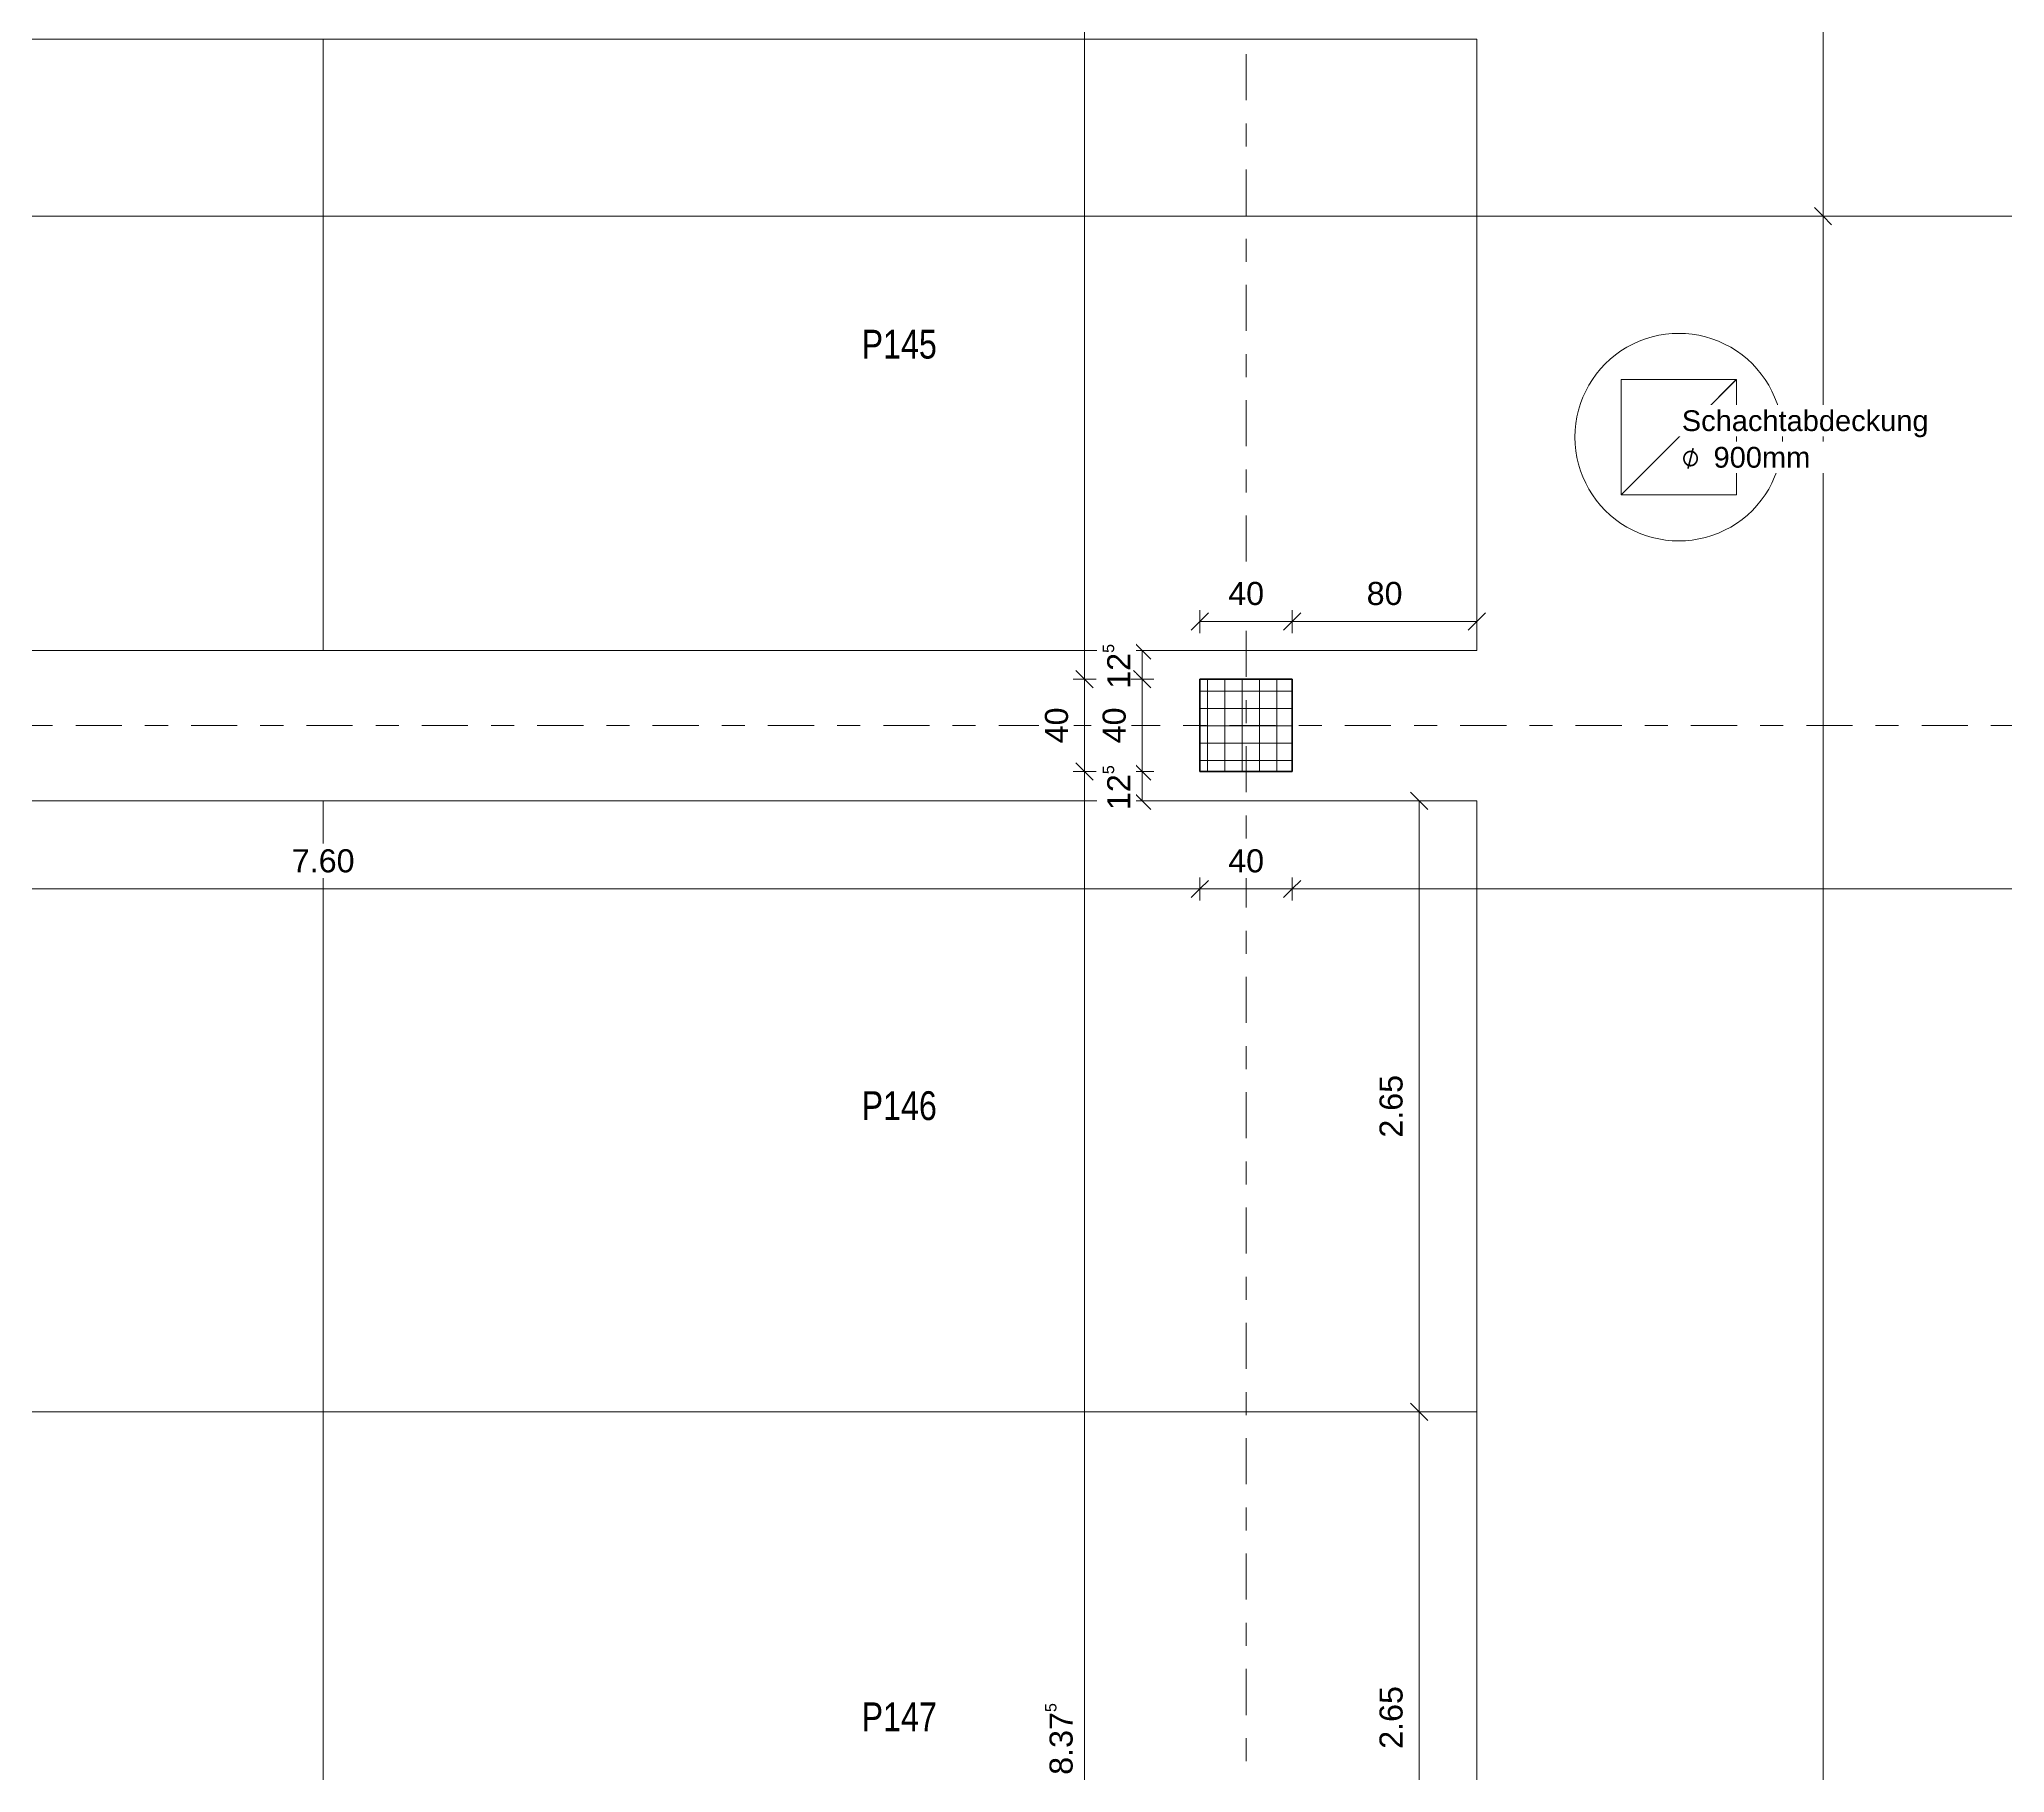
# Model space of a CAD drawing. Header units: metres. Extents: x -86 to 44, y -23 to 39.
# Drawn here: x -63.94 to -55.42, y -0.56 to 6.95 of the extents above; entities that cross this region are included whole.
import ezdxf

# ---------------------------------------------------------------- set-up
doc = ezdxf.new("R2010")
doc.units = ezdxf.units.M
doc.linetypes.add('_Rasterlinie_', pattern=[0.375, 0.2, -0.05, 0.075, -0.05])
doc.linetypes.add('Strichliert - Fein', pattern=[0.15, 0.1, -0.05])
for name, color, linetype, lineweight in [('A-____-____-DIMS', 7, 'Continuous', 5), ('A-____-____-DIMS-50', 7, 'Continuous', 5), ('A-DETL-GENF-OTLN', 7, 'Continuous', 9), ('A-FLOR-____-OTLN', 7, 'Continuous', 9), ('A-GENM-____-OTLN', 7, 'Continuous', 9), ('C-PRKG-____-IDEN', 7, 'Continuous', 5), ('C-PRKG-____-OTLN', 7, 'Continuous', 9), ('S-COLS-____-MCUT', 7, 'Continuous', 35), ('S-COLS-____-OTLN', 7, 'Continuous', 9), ('S-GRID-____-OTLN', 7, 'Continuous', 5), ('Text', 7, 'Continuous', 5)]:
    doc.layers.add(name, color=color, linetype=linetype, lineweight=lineweight)
doc.styles.add('Arial', font='arial.ttf', dxfattribs={"height": 0.09})
doc.styles.add('Arial_1', font='arial.ttf', dxfattribs={"height": 0.1})
doc.styles.add('Arial_3', font='arial.ttf', dxfattribs={"width": 0.8, "height": 0.125})
doc.styles.add('Segoe UI Symbol', font='seguisym.ttf', dxfattribs={"height": 0.09})
doc.dimstyles.new('SUB_Rohbau_fein_6', dxfattribs={"dimscale": 0.3048, "dimtxt": 0.102026, "dimasz": 0.246063, "dimexe": 0.164042, "dimexo": 0.0625, "dimgap": 0.123031, "dimtad": 1, "dimdec": 1, "dimlfac": 100, "dimrnd": 0.5, "dimdsep": 46, "dimtxsty": 'Arial_1', "dimblk1": 'OBLIQUE', "dimblk2": 'OBLIQUE', "dimsah": 1, "dimcen": 0.09, "dimazin": 0, "dimtfac": 1, "dimtdec": 4, "dimtix": 1, "dimtmove": 0, "dimatfit": 3, "dimfxl": 0.164042, "dimfxlon": 1, "dimtvp": 1, "dimtfill": 1, "dimtolj": 1, "dimtzin": 0, "dimarcsym": 2})
doc.dimstyles.new('SUB_Rohbau_fein_7', dxfattribs={"dimscale": 0.3048, "dimtxt": 0.102026, "dimasz": 0.246063, "dimexe": 0.164042, "dimexo": 0.0625, "dimgap": 0.123031, "dimtad": 1, "dimrnd": 0.005, "dimzin": 0, "dimdsep": 46, "dimtxsty": 'Arial_1', "dimblk1": 'OBLIQUE', "dimblk2": 'OBLIQUE', "dimsah": 1, "dimcen": 0.09, "dimazin": 0, "dimtfac": 1, "dimtdec": 4, "dimtix": 1, "dimtmove": 0, "dimatfit": 3, "dimfxl": 0.164042, "dimfxlon": 1, "dimtvp": 1, "dimtfill": 1, "dimtolj": 1, "dimtzin": 0, "dimarcsym": 2})
doc.dimstyles.new('SUB_Rohbau_fein_8', dxfattribs={"dimscale": 0.3048, "dimtxt": 0.102026, "dimasz": 0.246063, "dimexe": 0.164042, "dimexo": 0.0625, "dimgap": 0.123031, "dimtad": 1, "dimdec": 1, "dimlfac": 100, "dimrnd": 0.5, "dimdsep": 46, "dimtxsty": 'Arial_1', "dimblk1": 'OBLIQUE', "dimblk2": 'OBLIQUE', "dimsah": 1, "dimcen": 0.09, "dimazin": 0, "dimtfac": 1, "dimtdec": 4, "dimtix": 1, "dimtmove": 0, "dimatfit": 3, "dimfxl": 0.164042, "dimfxlon": 1, "dimtvp": 1, "dimtfill": 1, "dimtolj": 1, "dimtzin": 0, "dimarcsym": 2})

# ---------------------------------------------------------------- blocks, each defined once
blk = doc.blocks.new('PP_Parkplatz - 2650 x 5000-V46--01_UG_OK_FFB_AF')
at = {"layer": 'C-PRKG-____-OTLN', "color": 253, "true_color": 0x999999}
for p, q in [((-62.708, 4.3016), (-62.708, 6.951)), ((-57.708, 6.951), (-62.708, 6.951)), ((-57.708, 6.951), (-62.708, 6.951)), ((-62.708, 6.951), (-62.708, 4.3015)), ((-62.708, 4.3016), (-62.708, 6.951)), ((-62.708, 6.951), (-57.708, 6.951)), ((-62.708, 6.951), (-62.708, 6.951)), ((-57.708, 4.3016), (-57.708, 6.951)), ((-57.708, 4.3015), (-57.708, 6.951)), ((-57.708, 6.951), (-57.708, 4.3016)), ((-57.708, 6.951), (-57.708, 6.951)), ((-57.708, 4.3016), (-62.708, 4.3016)), ((-57.708, 4.3016), (-62.708, 4.3016)), ((-62.708, 4.3016), (-62.708, 4.3015)), ((-62.708, 4.3015), (-57.708, 4.3015)), ((-57.708, 4.3015), (-57.708, 4.3016))]:
    blk.add_line(p, q, dxfattribs=at)
blk = doc.blocks.new('PP_Parkplatz - 2650 x 5000-V38--01_UG_OK_FFB_AF')
at = {"layer": 'C-PRKG-____-OTLN', "color": 253, "true_color": 0x999999}
for p, q in [((-52.708, 1.0005), (-52.708, -1.649)), ((-47.708, 1.0005), (-52.708, 1.0005)), ((-47.708, 1.0005), (-52.708, 1.0005)), ((-52.708, 1.0005), (-52.708, -1.649)), ((-52.708, -1.649), (-52.708, 1.0005)), ((-52.708, 1.0005), (-47.708, 1.0005)), ((-52.708, 1.0005), (-52.708, 1.0005)), ((-47.708, 1.0005), (-47.708, -1.649)), ((-47.708, -1.649), (-47.708, 1.0005)), ((-47.708, 1.0005), (-47.708, -1.649)), ((-47.708, 1.0005), (-47.708, 1.0005)), ((-47.708, -1.649), (-52.708, -1.649)), ((-52.708, -1.649), (-47.708, -1.649)), ((-47.708, -1.649), (-52.708, -1.649)), ((-52.708, -1.649), (-52.708, -1.649)), ((-47.708, -1.649), (-47.708, -1.649))]:
    blk.add_line(p, q, dxfattribs=at)
blk = doc.blocks.new('PP_Parkplatz - 2650 x 5000-V55--01_UG_OK_FFB_AF')
at = {"layer": 'C-PRKG-____-OTLN', "color": 253, "true_color": 0x999999}
for p, q in [((-67.708, 6.951), (-62.708, 6.951)), ((-67.708, 4.3016), (-67.708, 6.951)), ((-62.708, 6.951), (-67.708, 6.951)), ((-67.708, 6.951), (-67.708, 4.3015)), ((-67.708, 4.3016), (-67.708, 6.951)), ((-67.708, 6.951), (-62.708, 6.951)), ((-67.708, 6.951), (-67.708, 6.951)), ((-62.708, 4.3016), (-62.708, 6.951)), ((-62.708, 4.3015), (-62.708, 6.951)), ((-62.708, 6.951), (-62.708, 4.3016)), ((-62.708, 6.951), (-62.708, 6.951)), ((-67.708, 4.3016), (-62.708, 4.3016)), ((-62.708, 4.3016), (-67.708, 4.3016)), ((-67.708, 4.3016), (-67.708, 4.3015)), ((-67.708, 4.3015), (-62.708, 4.3015)), ((-62.708, 4.3015), (-62.708, 4.3016))]:
    blk.add_line(p, q, dxfattribs=at)
blk = doc.blocks.new('PP_Parkplatz - 2650 x 5000-V59--01_UG_OK_FFB_AF')
at = {"layer": 'C-PRKG-____-OTLN', "color": 253, "true_color": 0x999999}
for p, q in [((-67.708, 1.0005), (-62.708, 1.0005)), ((-67.708, 1.0005), (-67.708, -1.649)), ((-67.708, 1.0005), (-67.708, -1.649)), ((-62.708, 1.0005), (-67.708, 1.0005)), ((-67.708, 1.0005), (-62.708, 1.0005)), ((-67.708, -1.649), (-67.708, 1.0005)), ((-67.708, 1.0005), (-67.708, 1.0005)), ((-62.708, 1.0005), (-62.708, -1.649)), ((-62.708, -1.649), (-62.708, 1.0005)), ((-62.708, 1.0005), (-62.708, -1.649)), ((-62.708, 1.0005), (-62.708, 1.0005)), ((-67.708, -1.649), (-62.708, -1.649)), ((-67.708, -1.649), (-62.708, -1.649)), ((-62.708, -1.649), (-67.708, -1.649)), ((-67.708, -1.649), (-67.708, -1.649)), ((-62.708, -1.649), (-62.708, -1.649))]:
    blk.add_line(p, q, dxfattribs=at)
blk = doc.blocks.new('PP_Parkplatz - 2650 x 5000-V60--01_UG_OK_FFB_AF')
at = {"layer": 'C-PRKG-____-OTLN', "color": 253, "true_color": 0x999999}
for p, q in [((-67.708, 3.6499), (-62.708, 3.6499)), ((-67.708, 3.6499), (-67.708, 1.0005)), ((-67.708, 3.6499), (-67.708, 1.0005)), ((-62.708, 3.6499), (-67.708, 3.6499)), ((-67.708, 3.6499), (-62.708, 3.6499)), ((-67.708, 1.0005), (-67.708, 3.6499)), ((-67.708, 3.6499), (-67.708, 3.6499)), ((-62.708, 3.6499), (-62.708, 1.0005)), ((-62.708, 1.0005), (-62.708, 3.6499)), ((-62.708, 3.6499), (-62.708, 1.0005)), ((-62.708, 3.6499), (-62.708, 3.6499)), ((-67.708, 1.0005), (-62.708, 1.0005)), ((-67.708, 1.0005), (-62.708, 1.0005)), ((-62.708, 1.0005), (-67.708, 1.0005)), ((-67.708, 1.0005), (-67.708, 1.0005)), ((-62.708, 1.0005), (-62.708, 1.0005))]:
    blk.add_line(p, q, dxfattribs=at)
blk = doc.blocks.new('Deckenöffnung rechteckig - DS-41847053--01_UG_OK_FFB_AF')
at = {"layer": 'A-DETL-GENF-OTLN', "linetype": 'Strichliert - Fein'}
for p, q in [((-0.25, -0.25), (0.25, 0.25)), ((-0.25, -0.25), (-0.25, 0.25)), ((-0.25, 0.25), (0.25, 0.25)), ((0.25, -0.25), (0.25, 0.25)), ((0.25, -0.25), (-0.25, -0.25))]:
    blk.add_line(p, q, dxfattribs=at)
at = {"layer": 'A-DETL-GENF-OTLN'}
for p, q in [((-0.25, -0.25), (-0.25, 0.25)), ((-0.25, -0.25), (0.25, 0.25)), ((-0.25, 0.25), (0.25, 0.25)), ((0.25, -0.25), (0.25, 0.25)), ((0.25, -0.25), (-0.25, -0.25))]:
    blk.add_line(p, q, dxfattribs=at)
blk = doc.blocks.new('DIMBLOCK882--01_UG_OK_FFB_AF')
at = {"layer": 'A-____-____-DIMS-50'}
for p, q in [((-59.158, 4.3016), (-59.208, 4.3016)), ((-59.158, 4.3016), (-59.1955, 4.3391)), ((-59.158, 4.3016), (-59.158, 4.1766)), ((-59.158, 4.3016), (-59.1205, 4.2641)), ((-59.158, 4.3016), (-59.108, 4.3016)), ((-59.158, 4.1766), (-59.208, 4.1766)), ((-59.158, 4.1766), (-59.1955, 4.2141)), ((-59.158, 4.1766), (-59.1205, 4.1391)), ((-59.158, 4.1766), (-59.108, 4.1766))]:
    blk.add_line(p, q, dxfattribs=at)
at = {"layer": 'A-____-____-DIMS-50', "color": 0, "insert": (-59.33, 4.1355), "char_height": 0.1, "width": 0.248525, "attachment_point": 1, "rotation": 90, "line_spacing_factor": 0.941778, "style": 'Arial_1', "bg_fill": 3, "box_fill_scale": 1.25, "bg_fill_color": 256, "bg_fill_true_color": 13158600, "bg_fill_transparency": 0}
blk.add_mtext('12\\A2\\H0.5x;\\S5^  ;\\H2x;', dxfattribs=at)
blk = doc.blocks.new('_Oblique')
at = {"color": 0, "linetype": 'ByBlock', "lineweight": -2}
blk.add_line((-0.5, -0.5), (0.5, 0.5), dxfattribs=at)
blk = doc.blocks.new('DIMBLOCK883--01_UG_OK_FFB_AF')
at = {"layer": 'A-____-____-DIMS-50'}
for p, q in [((-59.158, 4.1766), (-59.208, 4.1766)), ((-59.158, 4.1766), (-59.1955, 4.2141)), ((-59.158, 4.1766), (-59.158, 3.7766)), ((-59.158, 4.1766), (-59.1205, 4.1391)), ((-59.158, 4.1766), (-59.108, 4.1766)), ((-59.158, 3.7766), (-59.208, 3.7766)), ((-59.158, 3.7766), (-59.1955, 3.8141)), ((-59.158, 3.7766), (-59.1205, 3.7391)), ((-59.158, 3.7766), (-59.108, 3.7766))]:
    blk.add_line(p, q, dxfattribs=at)
at = {"layer": 'A-____-____-DIMS-50', "color": 0, "insert": (-59.33, 3.899), "char_height": 0.1, "width": 0.186088, "attachment_point": 1, "rotation": 90, "line_spacing_factor": 0.941778, "style": 'Arial_1', "bg_fill": 3, "box_fill_scale": 1.25, "bg_fill_color": 256, "bg_fill_true_color": 13158600, "bg_fill_transparency": 0}
blk.add_mtext('40', dxfattribs=at)
blk = doc.blocks.new('DIMBLOCK884--01_UG_OK_FFB_AF')
at = {"layer": 'A-____-____-DIMS-50'}
for p, q in [((-59.158, 3.7766), (-59.208, 3.7766)), ((-59.158, 3.7766), (-59.1955, 3.8141)), ((-59.158, 3.7766), (-59.158, 3.6499)), ((-59.158, 3.7766), (-59.1205, 3.7391)), ((-59.158, 3.7766), (-59.108, 3.7766)), ((-59.158, 3.6499), (-59.1955, 3.6874)), ((-59.158, 3.6499), (-59.208, 3.6499)), ((-59.158, 3.6499), (-59.1205, 3.6124)), ((-59.158, 3.6499), (-59.108, 3.6499))]:
    blk.add_line(p, q, dxfattribs=at)
at = {"layer": 'A-____-____-DIMS-50', "color": 0, "insert": (-59.33, 3.6097), "char_height": 0.1, "width": 0.248525, "attachment_point": 1, "rotation": 90, "line_spacing_factor": 0.941778, "style": 'Arial_1', "bg_fill": 3, "box_fill_scale": 1.25, "bg_fill_color": 256, "bg_fill_true_color": 13158600, "bg_fill_transparency": 0}
blk.add_mtext('12\\A2\\H0.5x;\\S5^  ;\\H2x;', dxfattribs=at)
blk = doc.blocks.new('DIMBLOCK885--01_UG_OK_FFB_AF')
at = {"layer": 'A-____-____-DIMS-50'}
for p, q in [((-58.908, 4.4266), (-58.908, 4.4766)), ((-58.908, 4.4266), (-58.8705, 4.4641)), ((-58.508, 4.4266), (-58.508, 4.4766)), ((-58.508, 4.4266), (-58.4705, 4.4641)), ((-58.908, 4.4266), (-58.9455, 4.3891)), ((-58.908, 4.4266), (-58.508, 4.4266)), ((-58.908, 4.4266), (-58.908, 4.3766)), ((-58.508, 4.4266), (-58.5455, 4.3891)), ((-58.508, 4.4266), (-58.508, 4.3766))]:
    blk.add_line(p, q, dxfattribs=at)
at = {"layer": 'A-____-____-DIMS-50', "color": 0, "insert": (-58.7856, 4.5986), "char_height": 0.1, "width": 0.186088, "attachment_point": 1, "line_spacing_factor": 0.941778, "style": 'Arial_1', "bg_fill": 3, "box_fill_scale": 1.25, "bg_fill_color": 256, "bg_fill_true_color": 13158600, "bg_fill_transparency": 0}
blk.add_mtext('40', dxfattribs=at)
blk = doc.blocks.new('DIMBLOCK886--01_UG_OK_FFB_AF')
at = {"layer": 'A-____-____-DIMS-50'}
for p, q in [((-58.508, 4.4266), (-58.508, 4.4766)), ((-58.508, 4.4266), (-58.4705, 4.4641)), ((-57.708, 4.4266), (-57.708, 4.4766)), ((-57.708, 4.4266), (-57.6705, 4.4641)), ((-58.508, 4.4266), (-58.5455, 4.3891)), ((-58.508, 4.4266), (-57.708, 4.4266)), ((-58.508, 4.4266), (-58.508, 4.3766)), ((-57.708, 4.4266), (-57.7455, 4.3891)), ((-57.708, 4.4266), (-57.708, 4.3766))]:
    blk.add_line(p, q, dxfattribs=at)
at = {"layer": 'A-____-____-DIMS-50', "color": 0, "insert": (-58.1856, 4.5986), "char_height": 0.1, "width": 0.186088, "attachment_point": 1, "line_spacing_factor": 0.941778, "style": 'Arial_1', "bg_fill": 3, "box_fill_scale": 1.25, "bg_fill_color": 256, "bg_fill_true_color": 13158600, "bg_fill_transparency": 0}
blk.add_mtext('80', dxfattribs=at)
blk = doc.blocks.new('DIMBLOCK961--01_UG_OK_FFB_AF')
at = {"layer": 'A-____-____-DIMS-50'}
for p, q in [((-59.408, 12.3766), (-59.458, 12.3766)), ((-59.408, 12.3766), (-59.4455, 12.4141)), ((-59.408, 12.3766), (-59.408, 4.1766)), ((-59.408, 12.3766), (-59.3705, 12.3391)), ((-59.408, 12.3766), (-59.358, 12.3766)), ((-59.408, 4.1766), (-59.458, 4.1766)), ((-59.408, 4.1766), (-59.4455, 4.2141)), ((-59.408, 4.1766), (-59.3705, 4.1391)), ((-59.408, 4.1766), (-59.358, 4.1766))]:
    blk.add_line(p, q, dxfattribs=at)
at = {"layer": 'A-____-____-DIMS-50', "color": 0, "insert": (-59.58, 8.1409), "char_height": 0.1, "width": 0.325653, "attachment_point": 1, "rotation": 90, "line_spacing_factor": 0.941778, "style": 'Arial_1', "bg_fill": 3, "box_fill_scale": 1.25, "bg_fill_color": 256, "bg_fill_true_color": 13158600, "bg_fill_transparency": 0}
blk.add_mtext('8.20', dxfattribs=at)
blk = doc.blocks.new('DIMBLOCK962--01_UG_OK_FFB_AF')
at = {"layer": 'A-____-____-DIMS-50'}
for p, q in [((-59.408, 4.1766), (-59.458, 4.1766)), ((-59.408, 4.1766), (-59.4455, 4.2141)), ((-59.408, 4.1766), (-59.408, 3.7766)), ((-59.408, 4.1766), (-59.3705, 4.1391)), ((-59.408, 4.1766), (-59.358, 4.1766)), ((-59.408, 3.7766), (-59.458, 3.7766)), ((-59.408, 3.7766), (-59.4455, 3.8141)), ((-59.408, 3.7766), (-59.3705, 3.7391)), ((-59.408, 3.7766), (-59.358, 3.7766))]:
    blk.add_line(p, q, dxfattribs=at)
at = {"layer": 'A-____-____-DIMS-50', "color": 0, "insert": (-59.58, 3.899), "char_height": 0.1, "width": 0.186088, "attachment_point": 1, "rotation": 90, "line_spacing_factor": 0.941778, "style": 'Arial_1', "bg_fill": 3, "box_fill_scale": 1.25, "bg_fill_color": 256, "bg_fill_true_color": 13158600, "bg_fill_transparency": 0}
blk.add_mtext('40', dxfattribs=at)
blk = doc.blocks.new('DIMBLOCK963--01_UG_OK_FFB_AF')
at = {"layer": 'A-____-____-DIMS-50'}
for p, q in [((-59.408, 3.7766), (-59.458, 3.7766)), ((-59.408, 3.7766), (-59.4455, 3.8141)), ((-59.408, 3.7766), (-59.408, -4.5984)), ((-59.408, 3.7766), (-59.3705, 3.7391)), ((-59.408, 3.7766), (-59.358, 3.7766)), ((-59.408, -4.5984), (-59.458, -4.5984)), ((-59.408, -4.5984), (-59.4455, -4.5609)), ((-59.408, -4.5984), (-59.3705, -4.6359)), ((-59.408, -4.5984), (-59.358, -4.5984))]:
    blk.add_line(p, q, dxfattribs=at)
at = {"layer": 'A-____-____-DIMS-50', "color": 0, "insert": (-59.58, -0.5726), "char_height": 0.1, "width": 0.388091, "attachment_point": 1, "rotation": 90, "line_spacing_factor": 0.941778, "style": 'Arial_1', "bg_fill": 3, "box_fill_scale": 1.25, "bg_fill_color": 256, "bg_fill_true_color": 13158600, "bg_fill_transparency": 0}
blk.add_mtext('8.37\\A2\\H0.5x;\\S5^  ;\\H2x;', dxfattribs=at)
blk = doc.blocks.new('DIMBLOCK1226--01_UG_OK_FFB_AF')
at = {"layer": 'A-____-____-DIMS-50'}
for p, q in [((-56.208, 6.1841), (-56.2455, 6.2216)), ((-56.208, 6.1841), (-56.258, 6.1841)), ((-56.208, -17.4334), (-56.208, 6.1841)), ((-56.208, 6.1841), (-56.1705, 6.1466)), ((-56.208, 6.1841), (-56.158, 6.1841)), ((-56.208, -17.4334), (-56.258, -17.4334)), ((-56.208, -17.4334), (-56.2455, -17.3959)), ((-56.208, -17.4334), (-56.1705, -17.4709)), ((-56.208, -17.4334), (-56.158, -17.4334))]:
    blk.add_line(p, q, dxfattribs=at)
at = {"layer": 'A-____-____-DIMS-50', "color": 0, "insert": (-56.38, -5.8252), "char_height": 0.1, "width": 0.481134, "attachment_point": 1, "rotation": 90, "line_spacing_factor": 0.941778, "style": 'Arial_1', "bg_fill": 3, "box_fill_scale": 1.25, "bg_fill_color": 256, "bg_fill_true_color": 13158600, "bg_fill_transparency": 0}
blk.add_mtext('23.61\\A2\\H0.5x;\\S5^  ;\\H2x;', dxfattribs=at)
blk = doc.blocks.new('DIMBLOCK1227--01_UG_OK_FFB_AF')
at = {"layer": 'A-____-____-DIMS-50'}
for p, q in [((-56.208, 29.8016), (-56.2455, 29.8391)), ((-56.208, 29.8016), (-56.258, 29.8016)), ((-56.208, 6.1841), (-56.208, 29.8016)), ((-56.208, 29.8016), (-56.1705, 29.7641)), ((-56.208, 29.8016), (-56.158, 29.8016)), ((-56.208, 6.1841), (-56.2455, 6.2216)), ((-56.208, 6.1841), (-56.258, 6.1841)), ((-56.208, 6.1841), (-56.1705, 6.1466)), ((-56.208, 6.1841), (-56.158, 6.1841))]:
    blk.add_line(p, q, dxfattribs=at)
at = {"layer": 'A-____-____-DIMS-50', "color": 0, "insert": (-56.38, 17.8184), "char_height": 0.1, "width": 0.418697, "attachment_point": 1, "rotation": 90, "line_spacing_factor": 0.941778, "style": 'Arial_1', "bg_fill": 3, "box_fill_scale": 1.25, "bg_fill_color": 256, "bg_fill_true_color": 13158600, "bg_fill_transparency": 0}
blk.add_mtext('23.62', dxfattribs=at)
blk = doc.blocks.new('DIMBLOCK1329--01_UG_OK_FFB_AF')
at = {"layer": 'A-____-____-DIMS-50'}
for p, q in [((-57.958, 3.6499), (-57.9955, 3.6874)), ((-57.958, 3.6499), (-58.008, 3.6499)), ((-57.958, 3.6499), (-57.958, 1.0005)), ((-57.958, 3.6499), (-57.9205, 3.6124)), ((-57.958, 3.6499), (-57.908, 3.6499)), ((-57.958, 1.0005), (-57.9955, 1.038)), ((-57.958, 1.0005), (-58.008, 1.0005)), ((-57.958, 1.0005), (-57.9205, 0.963)), ((-57.958, 1.0005), (-57.908, 1.0005))]:
    blk.add_line(p, q, dxfattribs=at)
at = {"layer": 'A-____-____-DIMS-50', "color": 0, "insert": (-58.13, 2.1895), "char_height": 0.1, "width": 0.325653, "attachment_point": 1, "rotation": 90, "line_spacing_factor": 0.941778, "style": 'Arial_1', "bg_fill": 3, "box_fill_scale": 1.25, "bg_fill_color": 256, "bg_fill_true_color": 13158600, "bg_fill_transparency": 0}
blk.add_mtext('2.65', dxfattribs=at)
blk = doc.blocks.new('DIMBLOCK1330--01_UG_OK_FFB_AF')
at = {"layer": 'A-____-____-DIMS-50'}
for p, q in [((-57.958, 1.0005), (-57.9955, 1.038)), ((-57.958, 1.0005), (-58.008, 1.0005)), ((-57.958, 1.0005), (-57.958, -1.649)), ((-57.958, 1.0005), (-57.9205, 0.963)), ((-57.958, 1.0005), (-57.908, 1.0005)), ((-57.958, -1.649), (-57.9955, -1.6115)), ((-57.958, -1.649), (-58.008, -1.649)), ((-57.958, -1.649), (-57.9205, -1.6865)), ((-57.958, -1.649), (-57.908, -1.649))]:
    blk.add_line(p, q, dxfattribs=at)
at = {"layer": 'A-____-____-DIMS-50', "color": 0, "insert": (-58.13, -0.4599), "char_height": 0.1, "width": 0.325653, "attachment_point": 1, "rotation": 90, "line_spacing_factor": 0.941778, "style": 'Arial_1', "bg_fill": 3, "box_fill_scale": 1.25, "bg_fill_color": 256, "bg_fill_true_color": 13158600, "bg_fill_transparency": 0}
blk.add_mtext('2.65', dxfattribs=at)
blk = doc.blocks.new('DIMBLOCK1441--01_UG_OK_FFB_AF')
at = {"layer": 'A-____-____-DIMS-50'}
for p, q in [((-66.508, 3.2675), (-66.5455, 3.23)), ((-66.508, 3.2675), (-66.508, 3.3175)), ((-66.508, 3.2675), (-66.4705, 3.305)), ((-66.508, 3.2675), (-58.908, 3.2675)), ((-66.508, 3.2675), (-66.508, 3.2175)), ((-58.908, 3.2675), (-58.9455, 3.23)), ((-58.908, 3.2675), (-58.908, 3.3175)), ((-58.908, 3.2675), (-58.8705, 3.305)), ((-58.908, 3.2675), (-58.908, 3.2175))]:
    blk.add_line(p, q, dxfattribs=at)
at = {"layer": 'A-____-____-DIMS-50', "color": 0, "insert": (-62.8437, 3.4396), "char_height": 0.1, "width": 0.325653, "attachment_point": 1, "line_spacing_factor": 0.941778, "style": 'Arial_1', "bg_fill": 3, "box_fill_scale": 1.25, "bg_fill_color": 256, "bg_fill_true_color": 13158600, "bg_fill_transparency": 0}
blk.add_mtext('7.60', dxfattribs=at)
blk = doc.blocks.new('DIMBLOCK1442--01_UG_OK_FFB_AF')
at = {"layer": 'A-____-____-DIMS-50'}
for p, q in [((-58.908, 3.2675), (-58.9455, 3.23)), ((-58.908, 3.2675), (-58.908, 3.3175)), ((-58.908, 3.2675), (-58.8705, 3.305)), ((-58.908, 3.2675), (-58.508, 3.2675)), ((-58.908, 3.2675), (-58.908, 3.2175)), ((-58.508, 3.2675), (-58.5455, 3.23)), ((-58.508, 3.2675), (-58.508, 3.3175)), ((-58.508, 3.2675), (-58.4705, 3.305)), ((-58.508, 3.2675), (-58.508, 3.2175))]:
    blk.add_line(p, q, dxfattribs=at)
at = {"layer": 'A-____-____-DIMS-50', "color": 0, "insert": (-58.7856, 3.4396), "char_height": 0.1, "width": 0.186088, "attachment_point": 1, "line_spacing_factor": 0.941778, "style": 'Arial_1', "bg_fill": 3, "box_fill_scale": 1.25, "bg_fill_color": 256, "bg_fill_true_color": 13158600, "bg_fill_transparency": 0}
blk.add_mtext('40', dxfattribs=at)
blk = doc.blocks.new('DIMBLOCK1443--01_UG_OK_FFB_AF')
at = {"layer": 'A-____-____-DIMS-50'}
for p, q in [((-58.508, 3.2675), (-58.5455, 3.23)), ((-58.508, 3.2675), (-58.508, 3.3175)), ((-58.508, 3.2675), (-58.4705, 3.305)), ((-58.508, 3.2675), (-51.908, 3.2675)), ((-58.508, 3.2675), (-58.508, 3.2175)), ((-51.908, 3.2675), (-51.9455, 3.23)), ((-51.908, 3.2675), (-51.908, 3.3175)), ((-51.908, 3.2675), (-51.8705, 3.305)), ((-51.908, 3.2675), (-51.908, 3.2175))]:
    blk.add_line(p, q, dxfattribs=at)
at = {"layer": 'A-____-____-DIMS-50', "color": 0, "insert": (-55.3437, 3.4396), "char_height": 0.1, "width": 0.325653, "attachment_point": 1, "line_spacing_factor": 0.941778, "style": 'Arial_1', "bg_fill": 3, "box_fill_scale": 1.25, "bg_fill_color": 256, "bg_fill_true_color": 13158600, "bg_fill_transparency": 0}
blk.add_mtext('6.60', dxfattribs=at)

msp = doc.modelspace()

# ---------------------------------------------------------------- hatches: boundary and pattern name
at = {"layer": 'S-COLS-____-OTLN'}
h = msp.add_hatch(dxfattribs=at)
h.set_pattern_fill('FP_2', color=256, style=0, pattern_type=2)
h.set_pattern_definition([(0, (0, 0), (0, 0.075), []), (90, (0, 0), (-0.075, 5e-18), [])])
h.paths.add_polyline_path([(-58.508, 3.7766), (-58.508, 4.1766), (-58.908, 4.1766), (-58.908, 3.7766), (-58.5274, 3.7766)])

# ---------------------------------------------------------------- linework, layer by layer
at = {"layer": 'A-FLOR-____-OTLN'}
msp.add_line((-32.708, 6.1841), (-77.708, 6.1841), dxfattribs=at)
for major_axis in [(0.45, 0), (-0.45, 0)]:
    msp.add_ellipse((-56.833, 5.2263), major_axis=major_axis, ratio=0.999794, start_param=0, end_param=3.141593, dxfattribs=at)
at = {"layer": 'A-GENM-____-OTLN'}
for p, q in [((-57.283, 5.2269), (-57.283, 5.2263)), ((-56.383, 5.2263), (-56.383, 5.2269))]:
    msp.add_line(p, q, dxfattribs=at)
for major_axis in [(0.45, 0), (-0.45, 0)]:
    msp.add_ellipse((-56.833, 5.2263), major_axis=major_axis, ratio=0.999794, start_param=0, end_param=3.141593, dxfattribs=at)
at = {"layer": 'S-COLS-____-MCUT'}
for p, q in [((-58.508, 4.1766), (-58.908, 4.1766)), ((-58.908, 4.1766), (-58.908, 3.7766)), ((-58.508, 3.7766), (-58.508, 4.1766)), ((-58.908, 3.7766), (-58.508, 3.7766))]:
    msp.add_line(p, q, dxfattribs=at)
at = {"layer": 'S-GRID-____-OTLN', "color": 8, "linetype": '_Rasterlinie_', "true_color": 0x808080}
for p, q in [((-58.708, -7.8134), (-58.708, 34.9016)), ((-80.7802, 3.9766), (-35.6866, 3.9766))]:
    msp.add_line(p, q, dxfattribs=at)

# ---------------------------------------------------------------- block references
at = {"layer": 'A-GENM-____-OTLN'}
msp.add_blockref('Deckenöffnung rechteckig - DS-41847053--01_UG_OK_FFB_AF', (-56.833, 5.2266), dxfattribs=at)
at = {"layer": 'C-PRKG-____-OTLN', "color": 253, "true_color": 0x999999}
for name, p in [('PP_Parkplatz - 2650 x 5000-V55--01_UG_OK_FFB_AF', (0, 0)), ('PP_Parkplatz - 2650 x 5000-V46--01_UG_OK_FFB_AF', (0, 0)), ('PP_Parkplatz - 2650 x 5000-V60--01_UG_OK_FFB_AF', (0, 0)), ('PP_Parkplatz - 2650 x 5000-V38--01_UG_OK_FFB_AF', (-10, 2.6495)), ('PP_Parkplatz - 2650 x 5000-V59--01_UG_OK_FFB_AF', (0, 0)), ('PP_Parkplatz - 2650 x 5000-V38--01_UG_OK_FFB_AF', (-10, 0))]:
    msp.add_blockref(name, p, dxfattribs=at)

# ---------------------------------------------------------------- next in the draw order: texts
at = {"layer": 'C-PRKG-____-IDEN', "char_height": 0.125, "width": 0.391223, "attachment_point": 1, "style": 'Arial_3', "bg_fill": 3, "box_fill_scale": 1.25, "bg_fill_color": 256, "bg_fill_true_color": 13158600, "bg_fill_transparency": 0}
for s, insert in [('P145', (-60.3746, 5.6918)), ('P146', (-60.3746, 2.3907)), ('P147', (-60.3746, -0.2588))]:
    msp.add_mtext(s, dxfattribs=dict(at, insert=insert))

# ---------------------------------------------------------------- next in the draw order: dimensions: what is measured, and where the dimension line sits
at = {"layer": 'A-____-____-DIMS'}
for base, p1, p2, text, dimstyle, override, picture, middle in [((-56.208, 6.1841), (-56.258, -17.4334), (-56.258, 6.1841), '\\A1;23.61\\Q;{\\A1;{\\H0.5x;\\S5^ ;}}', 'SUB_Rohbau_fein_7', {"dimpost": '<>', "dimfxl": 23.617495}, 'DIMBLOCK1226--01_UG_OK_FFB_AF', (-56.2966, -5.6247)), ((-59.158, 4.1766), (-59.108, 4.3016), (-59.108, 4.1766), '\\A1;12\\Q;{\\A1;{\\H0.5x;\\S5^ ;}}', 'SUB_Rohbau_fein_6', {"dimpost": '<>', "dimfxl": 0.125}, 'DIMBLOCK882--01_UG_OK_FFB_AF', (-59.2457, 4.2391))]:
    dim = msp.add_linear_dim(base=base, p1=p1, p2=p2, angle=90, text=text, dimstyle=dimstyle, override=override, dxfattribs=at)
    dim.commit()
    dim.dimension.update_dxf_attribs({"geometry": picture, "text_midpoint": middle})
dim = msp.add_linear_dim(base=(-58.508, 4.4266), p1=(-58.908, 4.3766), p2=(-58.508, 4.3766), dimstyle='SUB_Rohbau_fein_6', override={"dimpost": '<>', "dimfxl": 0.4}, dxfattribs=at)
dim.commit()
dim.dimension.update_dxf_attribs({"geometry": 'DIMBLOCK885--01_UG_OK_FFB_AF', "text_midpoint": (-58.708, 4.5151)})
dim = msp.add_linear_dim(base=(-57.958, 1.0005), p1=(-57.908, 3.6499), p2=(-57.908, 1.0005), angle=90, dimstyle='SUB_Rohbau_fein_7', override={"dimpost": '<>', "dimfxl": 2.649455}, dxfattribs=at)
dim.commit()
dim.dimension.update_dxf_attribs({"geometry": 'DIMBLOCK1329--01_UG_OK_FFB_AF', "text_midpoint": (-58.0466, 2.3252)})

# ---------------------------------------------------------------- next in the draw order: texts
at = {"layer": 'Text', "insert": (-56.8199, 5.3426), "char_height": 0.09, "width": 1.314768, "attachment_point": 1, "style": 'Arial', "bg_fill": 3, "box_fill_scale": 1.25, "bg_fill_color": 256, "bg_fill_true_color": 13158600, "bg_fill_transparency": 0}
msp.add_mtext('Schachtabdeckung ', dxfattribs=at)

# ---------------------------------------------------------------- next in the draw order: dimensions: what is measured, and where the dimension line sits
at = {"layer": 'A-____-____-DIMS'}
for base, p1, p2, dimstyle, override, picture, middle in [((-56.208, 29.8016), (-56.258, 6.1841), (-56.258, 29.8016), 'SUB_Rohbau_fein_7', {"dimpost": '<>', "dimfxl": 23.6175}, 'DIMBLOCK1227--01_UG_OK_FFB_AF', (-56.2966, 17.9928)), ((-59.158, 3.7766), (-59.108, 4.1766), (-59.108, 3.7766), 'SUB_Rohbau_fein_6', {"dimpost": '<>', "dimfxl": 0.4}, 'DIMBLOCK883--01_UG_OK_FFB_AF', (-59.2466, 3.9766)), ((-57.958, -1.649), (-57.908, 1.0005), (-57.908, -1.649), 'SUB_Rohbau_fein_7', {"dimpost": '<>', "dimfxl": 2.649455}, 'DIMBLOCK1330--01_UG_OK_FFB_AF', (-58.0466, -0.3243))]:
    dim = msp.add_linear_dim(base=base, p1=p1, p2=p2, angle=90, dimstyle=dimstyle, override=override, dxfattribs=at)
    dim.commit()
    dim.dimension.update_dxf_attribs({"geometry": picture, "text_midpoint": middle})
dim = msp.add_linear_dim(base=(-57.708, 4.4266), p1=(-58.508, 4.3766), p2=(-57.708, 4.4766), dimstyle='SUB_Rohbau_fein_6', override={"dimpost": '<>', "dimfxl": 0.806226}, dxfattribs=at)
dim.commit()
dim.dimension.update_dxf_attribs({"geometry": 'DIMBLOCK886--01_UG_OK_FFB_AF', "text_midpoint": (-58.108, 4.5151)})

# ---------------------------------------------------------------- next in the draw order: texts
at = {"layer": 'Text', "insert": (-56.8199, 5.1839), "char_height": 0.09, "width": 0.124262, "attachment_point": 1, "style": 'Segoe UI Symbol', "bg_fill": 3, "box_fill_scale": 1.25, "bg_fill_color": 256, "bg_fill_true_color": 13158600, "bg_fill_transparency": 0}
msp.add_mtext('\\fSegoe UI Symbol|b0|i0|c254|p34|;⌀', dxfattribs=at)

# ---------------------------------------------------------------- next in the draw order: dimensions: what is measured, and where the dimension line sits
at = {"layer": 'A-____-____-DIMS'}
dim = msp.add_linear_dim(base=(-59.408, 4.1766), p1=(-59.358, 12.3766), p2=(-59.358, 4.1766), angle=90, dimstyle='SUB_Rohbau_fein_7', override={"dimpost": '<>', "dimfxl": 8.200004}, dxfattribs=at)
dim.commit()
dim.dimension.update_dxf_attribs({"geometry": 'DIMBLOCK961--01_UG_OK_FFB_AF', "text_midpoint": (-59.4966, 8.2766)})
dim = msp.add_linear_dim(base=(-59.158, 3.6499), p1=(-59.108, 3.7766), p2=(-59.108, 3.6499), angle=90, text='\\A1;12\\Q;{\\A1;{\\H0.5x;\\S5^ ;}}', dimstyle='SUB_Rohbau_fein_6', override={"dimpost": '<>', "dimfxl": 0.126634}, dxfattribs=at)
dim.commit()
dim.dimension.update_dxf_attribs({"geometry": 'DIMBLOCK884--01_UG_OK_FFB_AF', "text_midpoint": (-59.2457, 3.7132)})

# ---------------------------------------------------------------- next in the draw order: texts
at = {"layer": 'Text', "insert": (-56.7173, 5.1839), "char_height": 0.09, "width": 0.541139, "attachment_point": 1, "style": 'Arial', "bg_fill": 3, "box_fill_scale": 1.25, "bg_fill_color": 256, "bg_fill_true_color": 13158600, "bg_fill_transparency": 0}
msp.add_mtext(' 900mm', dxfattribs=at)

# ---------------------------------------------------------------- next in the draw order: dimensions: what is measured, and where the dimension line sits
at = {"layer": 'A-____-____-DIMS'}
dim = msp.add_linear_dim(base=(-59.408, 3.7766), p1=(-59.358, 4.1766), p2=(-59.358, 3.7766), angle=90, dimstyle='SUB_Rohbau_fein_6', override={"dimpost": '<>', "dimfxl": 0.4}, dxfattribs=at)
dim.commit()
dim.dimension.update_dxf_attribs({"geometry": 'DIMBLOCK962--01_UG_OK_FFB_AF', "text_midpoint": (-59.4966, 3.9766)})

# ---------------------------------------------------------------- next in the draw order: dimensions: what is measured, and where the dimension line sits
dim = msp.add_linear_dim(base=(-59.408, -4.5984), p1=(-59.358, 3.7766), p2=(-59.358, -4.5984), angle=90, text='\\A1;8.37\\Q;{\\A1;{\\H0.5x;\\S5^ ;}}', dimstyle='SUB_Rohbau_fein_7', override={"dimpost": '<>', "dimfxl": 8.375}, dxfattribs=at)
dim.commit()
dim.dimension.update_dxf_attribs({"geometry": 'DIMBLOCK963--01_UG_OK_FFB_AF', "text_midpoint": (-59.4966, -0.4109)})

# ---------------------------------------------------------------- next in the draw order: dimensions: what is measured, and where the dimension line sits
dim = msp.add_linear_dim(base=(-58.908, 3.2675), p1=(-66.508, 3.3175), p2=(-58.908, 3.3175), dimstyle='SUB_Rohbau_fein_7', override={"dimpost": '<>', "dimfxl": 7.6}, dxfattribs=at)
dim.commit()
dim.dimension.update_dxf_attribs({"geometry": 'DIMBLOCK1441--01_UG_OK_FFB_AF', "text_midpoint": (-62.708, 3.3561)})

# ---------------------------------------------------------------- next in the draw order: dimensions: what is measured, and where the dimension line sits
dim = msp.add_linear_dim(base=(-58.508, 3.2675), p1=(-58.908, 3.3175), p2=(-58.508, 3.3175), dimstyle='SUB_Rohbau_fein_8', override={"dimpost": '<>', "dimfxl": 0.4}, dxfattribs=at)
dim.commit()
dim.dimension.update_dxf_attribs({"geometry": 'DIMBLOCK1442--01_UG_OK_FFB_AF', "text_midpoint": (-58.708, 3.3561)})

# ---------------------------------------------------------------- next in the draw order: dimensions: what is measured, and where the dimension line sits
dim = msp.add_linear_dim(base=(-51.908, 3.2675), p1=(-58.508, 3.3175), p2=(-51.908, 3.3175), dimstyle='SUB_Rohbau_fein_7', override={"dimpost": '<>', "dimfxl": 6.6}, dxfattribs=at)
dim.commit()
dim.dimension.update_dxf_attribs({"geometry": 'DIMBLOCK1443--01_UG_OK_FFB_AF', "text_midpoint": (-55.208, 3.3561)})

doc.saveas('drawing.dxf')
